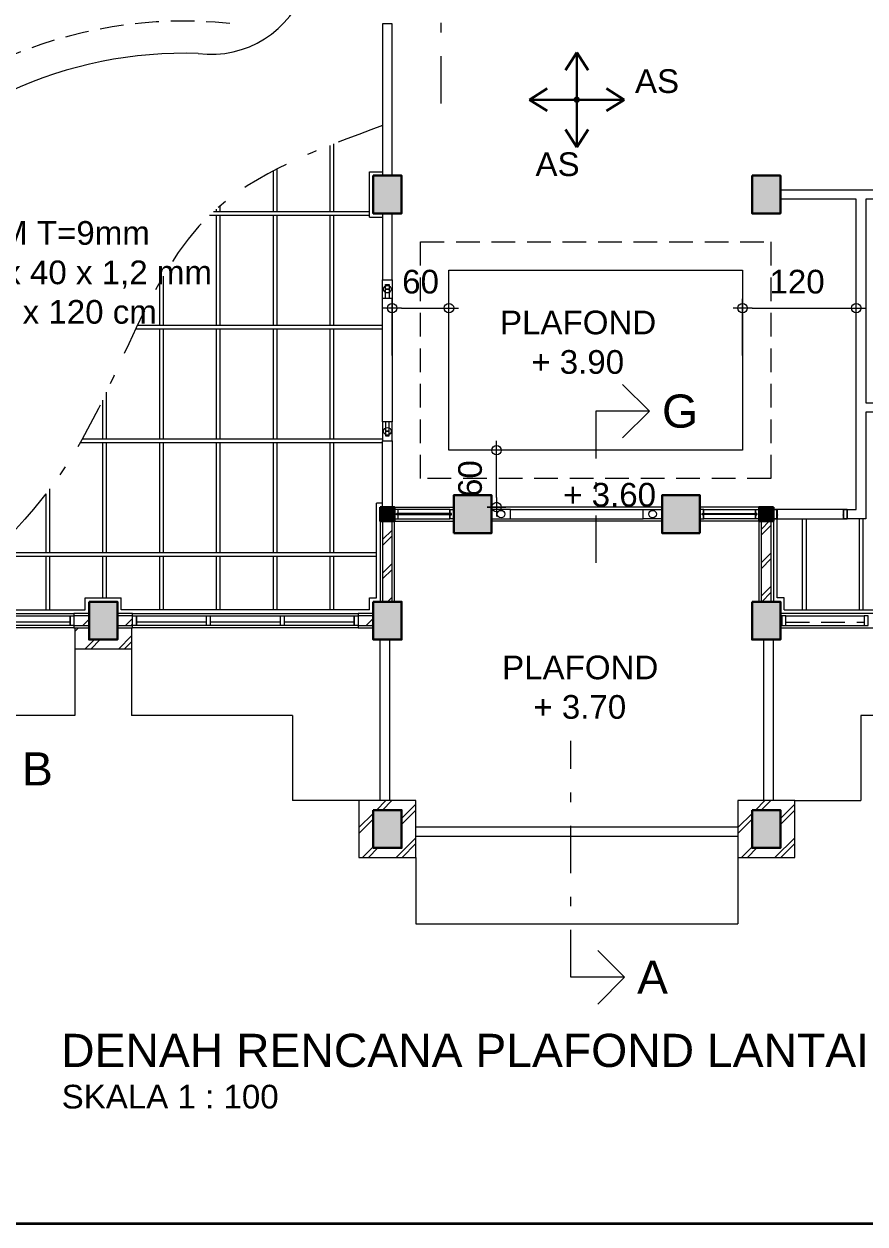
# Model space of a CAD drawing. Header units: millimetres. Extents: x -11 to 1625, y -267 to 180.
# Drawn here: x 921.54 to 930.42, y -156 to -143.33 of the extents above; entities that cross this region are included whole.
import ezdxf
from ezdxf.enums import TextEntityAlignment as Align

# ---------------------------------------------------------------- set-up
doc = ezdxf.new("R2010")
doc.units = ezdxf.units.MM
doc.linetypes.add('DASHDOT', pattern=[1, 0.5, -0.25, 0, -0.25])
doc.linetypes.add('HIDDEN', pattern=[0.375, 0.25, -0.125])
for name, color, linetype, lineweight in [('ars', 11, 'Continuous', 5), ('dinding', 5, 'Continuous', 15), ('GRS KOP', 1, 'Continuous', 35), ('KOLOM', 1, 'Continuous', 30), ('kop', 7, 'Continuous', 20), ('kus', 63, 'Continuous', 15), ('KUSEN', 30, 'Continuous', 15), ('lan', 7, 'Continuous', 15), ('not', 7, 'Continuous', 20), ('PARTISI', 190, 'Continuous', 9), ('pla', 213, 'Continuous', 15), ('sol kol', 8, 'Continuous', 0), ('u', 6, 'Continuous', 20)]:
    doc.layers.add(name, color=color, linetype=linetype, lineweight=lineweight)
doc.styles.add('BARU', font='complex.shx')
doc.styles.get("Standard").update_dxf_attribs({"font": 'ARIALUNI.TTF'})
doc.dimstyles.new('SK100', dxfattribs={"dimtxt": 0.25, "dimasz": 0.1, "dimexe": 0.1, "dimexo": 0, "dimgap": 0.15, "dimtad": 1, "dimdec": 0, "dimlfac": 100, "dimzin": 12, "dimdsep": 46, "dimtxsty": 'Standard', "dimblk": 'BULAT', "dimcen": 0.1, "dimclrd": 256, "dimclre": 256, "dimclrt": 256, "dimadec": 0, "dimazin": 3, "dimtfac": 1, "dimtdec": 0, "dimtofl": 0, "dimtmove": 0, "dimatfit": 3, "dimldrblk": 'BULAT', "dimfxl": 0, "dimtolj": 1, "dimtzin": 0, "dimlwd": -1, "dimlwe": -1, "dimarcsym": 0})
pattern_1 = [(45, (926.87966, -152.8798), (-0.176777, 0.176777), []), (45, (926.94216, -152.8798), (-0.176777, 0.176777), [])]

# ---------------------------------------------------------------- blocks, each defined once
blk = doc.blocks.new('Ndtpd')
blk.add_line((0.747, 0), (-0.747, 0))
blk.add_circle((0, 0), 0.747)
at = {"flags": 4}
for tag, height, p in [('NO', 0.5, (0, 0.148)), ('NOLBR', 0.3, (0, -0.398))]:
    blk.add_attdef(tag, text='', height=height, dxfattribs=at).set_placement(p, align=Align.CENTER)
for tag, p, height in [('NDTPD', (1.516, 0.148), 0.5), ('SKALA', (1.523, -0.398), 0.3)]:
    blk.add_attdef(tag, p, '', height=height, dxfattribs=at)
blk = doc.blocks.new('K1')
at = {"layer": 'KOLOM'}
blk.add_lwpolyline([(0.2, 0.15), (-0.2, 0.15), (-0.2, -0.15), (0.2, -0.15), (0.2, 0.15)], dxfattribs=at)
blk = doc.blocks.new('KP')
at = {"layer": 'KOLOM'}
blk.add_lwpolyline([(0.075, -0.075), (-0.075, -0.075), (-0.075, 0.075), (0.075, 0.075), (0.075, -0.075)], dxfattribs=at)
blk = doc.blocks.new('BULAT')
for p, q in [((-1, 0), (1, 0)), ((0, -1), (0, 1))]:
    blk.add_line(p, q)
blk.add_circle((0, 0), 0.5)
blk = doc.blocks.new('*D2973')
at = {"layer": 'Defpoints', "color": 0, "ltscale": 0.15}
for p in [(930.33, -146.33), (929.13, -146.83), (930.33, -146.83)]:
    blk.add_point(p, dxfattribs=at)
at = {"layer": 'u', "ltscale": 0.15}
for p, q in [((929.13, -146.83), (929.13, -146.23)), ((929.23, -146.33), (930.23, -146.33)), ((930.33, -146.83), (930.33, -146.23))]:
    blk.add_line(p, q, dxfattribs=at)
at = {"layer": 'u', "ltscale": 0.15, "xscale": 0.1, "yscale": 0.1, "zscale": 0.1, "rotation": 180}
blk.add_blockref('BULAT', (929.13, -146.33), dxfattribs=at)
at = {"layer": 'u', "ltscale": 0.15, "xscale": 0.1, "yscale": 0.1, "zscale": 0.1}
blk.add_blockref('BULAT', (930.33, -146.33), dxfattribs=at)
at = {"layer": 'u', "ltscale": 0.15, "insert": (929.705, -146.052), "char_height": 0.25, "attachment_point": 5}
blk.add_mtext('\\A1;120', dxfattribs=at)
blk = doc.blocks.new('*D2974')
at = {"layer": 'Defpoints', "color": 0, "ltscale": 0.15}
for p in [(926.532, -147.83), (927.032, -147.83), (927.032, -148.43)]:
    blk.add_point(p, dxfattribs=at)
at = {"layer": 'u', "ltscale": 0.15}
for p, q in [((927.032, -147.83), (926.432, -147.83)), ((926.532, -148.33), (926.532, -147.93)), ((927.032, -148.43), (926.432, -148.43))]:
    blk.add_line(p, q, dxfattribs=at)
at = {"layer": 'u', "ltscale": 0.15, "xscale": 0.1, "yscale": 0.1, "zscale": 0.1}
for p, rotation in [((926.532, -147.83), 90), ((926.532, -148.43), 270)]:
    blk.add_blockref('BULAT', p, dxfattribs=dict(at, rotation=rotation))
at = {"layer": 'u', "ltscale": 0.15, "insert": (926.254, -148.13), "char_height": 0.25, "attachment_point": 5, "rotation": 90}
blk.add_mtext('\\A1;60', dxfattribs=at)
blk = doc.blocks.new('*D2975')
at = {"layer": 'Defpoints', "color": 0, "ltscale": 0.15}
for p in [(926.03, -146.33), (925.43, -146.83), (926.03, -146.83)]:
    blk.add_point(p, dxfattribs=at)
at = {"layer": 'u', "ltscale": 0.15}
for p, q in [((925.43, -146.83), (925.43, -146.23)), ((925.53, -146.33), (925.93, -146.33)), ((926.03, -146.83), (926.03, -146.23))]:
    blk.add_line(p, q, dxfattribs=at)
at = {"layer": 'u', "ltscale": 0.15, "xscale": 0.1, "yscale": 0.1, "zscale": 0.1, "rotation": 180}
blk.add_blockref('BULAT', (925.43, -146.33), dxfattribs=at)
at = {"layer": 'u', "ltscale": 0.15, "xscale": 0.1, "yscale": 0.1, "zscale": 0.1}
blk.add_blockref('BULAT', (926.03, -146.33), dxfattribs=at)
at = {"layer": 'u', "ltscale": 0.15, "insert": (925.73, -146.052), "char_height": 0.25, "attachment_point": 5}
blk.add_mtext('\\A1;60', dxfattribs=at)
blk = doc.blocks.new('kop')
at = {"layer": 'GRS KOP'}
blk.add_lwpolyline([(1, 54), (83, 54), (83, 1), (1, 1)], close=True, dxfattribs=at)
at = {"layer": 'kop', "style": 'BARU', "flags": 4}
for p, height in [((73.8, 5.4), 0.35), ((80.303, 5.382), 0.25), ((73.8, 4.9), 0.35), ((80.303, 4.882), 0.25), ((73.8, 4.4), 0.35), ((80.303, 4.382), 0.25)]:
    blk.add_attdef('-', p, '', height=height, dxfattribs=at)
at = {"layer": 'kop', "flags": 4}
for tag, p in [('AR-00', (78.057, 2.648)), ('00', (81.238, 2.647))]:
    blk.add_attdef(tag, text='', height=0.35, dxfattribs=at).set_placement(p, align=Align.MIDDLE)

msp = doc.modelspace()

# ---------------------------------------------------------------- hatches: boundary and pattern name
at = {"layer": 'ars'}
h = msp.add_hatch(dxfattribs=at)
h.set_pattern_fill('TEMBOK', color=256, scale=0.25)
h.set_pattern_definition(pattern_1)
h.paths.add_polyline_path([(925.3296623, -148.5797891), (925.3296623, -149.4297891), (925.4296623, -149.4297891), (925.4296623, -148.5797891)])
h = msp.add_hatch(dxfattribs=at)
h.set_pattern_fill('TEMBOK', color=256, scale=0.25)
h.set_pattern_definition(pattern_1)
h.paths.add_polyline_path([(929.4296623, -148.5797891), (929.4296623, -149.4297891), (929.3296623, -149.4297891), (929.3296623, -148.5797891)])
h = msp.add_hatch(dxfattribs=at)
h.set_pattern_fill('TEMBOK', color=256, scale=0.25)
h.set_pattern_definition([(45, (917.81172, -151.2048), (-0.176777, 0.176777), []), (45, (917.87422, -151.2048), (-0.176777, 0.176777), [])])
h.paths.add_polyline_path([(922.2296623, -149.5797891), (922.0696623, -149.5797891), (922.0696623, -149.6797891), (922.2296623, -149.6797891)])
h = msp.add_hatch(dxfattribs=at)
h.set_pattern_fill('TEMBOK', color=256, scale=0.25)
h.set_pattern_definition([(45, (918.26172, -151.2048), (-0.176777, 0.176777), []), (45, (918.32422, -151.2048), (-0.176777, 0.176777), [])])
h.paths.add_polyline_path([(922.6896623, -149.5797891), (922.5296623, -149.5797891), (922.5296623, -149.6797891), (922.6896623, -149.6797891)])
h = msp.add_hatch(dxfattribs=at)
h.set_pattern_fill('TEMBOK', color=256, scale=0.25)
h.set_pattern_definition([(45, (920.80172, -151.2048), (-0.176777, 0.176777), []), (45, (920.86422, -151.2048), (-0.176777, 0.176777), [])])
h.paths.add_polyline_path([(925.2296623, -149.5797891), (925.0696623, -149.5797891), (925.0696623, -149.6797891), (925.2296623, -149.6797891)])
h = msp.add_hatch(dxfattribs=at)
h.set_pattern_fill('TEMBOK', color=256, scale=0.25)
h.set_pattern_definition([(45, (647.65451, -218.33992), (-0.1767767, 0.1767767), []), (45, (647.71701, -218.33992), (-0.1767767, 0.1767767), [])])
h.paths.add_polyline_path([(922.2296623, -149.8297891), (922.2296623, -149.7047891), (922.0796623, -149.7047891), (922.0796623, -149.9297891), (922.6796623, -149.9297891), (922.6796623, -149.7047891), (922.5296623, -149.7047891), (922.5296623, -149.8297891)])
h = msp.add_hatch(dxfattribs=at)
h.set_pattern_fill('TEMBOK', color=256, scale=0.25)
h.set_pattern_definition([(45, (644.65451, -218.33992), (-0.1767767, 0.1767767), []), (45, (644.71701, -218.33992), (-0.1767767, 0.1767767), [])])
h.paths.add_polyline_path([(925.6796623, -151.5297891), (925.0796623, -151.5297891), (925.0796623, -152.1297891), (925.6796623, -152.1297891)])
h.paths.add_polyline_path([(925.5296623, -152.0297891), (925.2296623, -152.0297891), (925.2296623, -151.6297891), (925.5296623, -151.6297891)], flags=16)
h = msp.add_hatch(dxfattribs=at)
h.set_pattern_fill('TEMBOK', color=256, scale=0.25)
h.set_pattern_definition([(45, (648.65451, -218.33992), (-0.1767767, 0.1767767), []), (45, (648.71701, -218.33992), (-0.1767767, 0.1767767), [])])
h.paths.add_polyline_path([(929.6796623, -151.5297891), (929.0796623, -151.5297891), (929.0796623, -152.1297891), (929.6796623, -152.1297891)])
h.paths.add_polyline_path([(929.5296623, -152.0297891), (929.2296623, -152.0297891), (929.2296623, -151.6297891), (929.5296623, -151.6297891)], flags=16)
at = {"layer": 'sol kol'}
for points in [[(925.2296623, -144.9297891), (925.2296623, -145.3297891), (925.5296623, -145.3297891), (925.5296623, -144.9297891)], [(929.2296623, -144.9297891), (929.2296623, -145.3297891), (929.5296623, -145.3297891), (929.5296623, -144.9297891)], [(926.0796623, -148.3047891), (926.0796623, -148.7047891), (926.4796623, -148.7047891), (926.4796623, -148.3047891)], [(928.2796623, -148.3047891), (928.2796623, -148.7047891), (928.6796623, -148.7047891), (928.6796623, -148.3047891)], [(925.3046623, -148.4297891), (925.4546623, -148.4297891), (925.4546623, -148.5797891), (925.3046623, -148.5797891)], [(929.4546623, -148.4297891), (929.3046623, -148.4297891), (929.3046623, -148.5797891), (929.4546623, -148.5797891)], [(922.2296623, -149.4297891), (922.2296623, -149.8297891), (922.5296623, -149.8297891), (922.5296623, -149.4297891)], [(925.2296623, -149.4297891), (925.2296623, -149.8297891), (925.5296623, -149.8297891), (925.5296623, -149.4297891)], [(929.2296623, -149.4297891), (929.2296623, -149.8297891), (929.5296623, -149.8297891), (929.5296623, -149.4297891)], [(925.2296623, -151.6297891), (925.2296623, -152.0297891), (925.5296623, -152.0297891), (925.5296623, -151.6297891)], [(929.2296623, -151.6297891), (929.2296623, -152.0297891), (929.5296623, -152.0297891), (929.5296623, -151.6297891)]]:
    msp.add_hatch(color=256, dxfattribs=at).paths.add_polyline_path(points)

# ---------------------------------------------------------------- linework, layer by layer
at = {"layer": 'ars'}
for points in [[(925.3296623, -148.5797891), (925.3296623, -149.4297891), (925.4296623, -149.4297891), (925.4296623, -148.5797891)], [(929.4296623, -148.5797891), (929.4296623, -149.4297891), (929.3296623, -149.4297891), (929.3296623, -148.5797891)], [(922.2296623, -149.5797891), (922.0696623, -149.5797891), (922.0696623, -149.6797891), (922.2296623, -149.6797891)], [(922.6896623, -149.5797891), (922.5296623, -149.5797891), (922.5296623, -149.6797891), (922.6896623, -149.6797891)], [(925.2296623, -149.5797891), (925.0696623, -149.5797891), (925.0696623, -149.6797891), (925.2296623, -149.6797891)]]:
    msp.add_lwpolyline(points, close=True, dxfattribs=at)
at = {"layer": 'dinding'}
for points in [[(925.3046623, -148.5797891), (925.3046623, -149.4297891), (925.4546623, -149.4297891), (925.4546623, -148.5797891)], [(929.4546623, -148.5797891), (929.4546623, -149.4297891), (929.3046623, -149.4297891), (929.3046623, -148.5797891)], [(922.2296623, -149.5547891), (922.0696623, -149.5547891), (922.0696623, -149.7047891), (922.2296623, -149.7047891)], [(922.6896623, -149.5547891), (922.5296623, -149.5547891), (922.5296623, -149.7047891), (922.6896623, -149.7047891)], [(925.2296623, -149.5547891), (925.0696623, -149.5547891), (925.0696623, -149.7047891), (925.2296623, -149.7047891)]]:
    msp.add_lwpolyline(points, close=True, dxfattribs=at)
at = {"layer": 'KOLOM'}
for p, q in [((927.3796623, -143.6297891), (927.26136, -143.8176175)), ((927.3796623, -143.6297891), (927.3796623, -144.6297891)), ((927.3796623, -143.6297891), (927.4979646, -143.8176175)), ((926.8796623, -144.1297891), (927.0674907, -144.0114868)), ((927.8796623, -144.1297891), (927.6918339, -144.0114868)), ((927.8796623, -144.1297891), (926.8796623, -144.1297891)), ((926.8796623, -144.1297891), (927.0674907, -144.2480914)), ((927.8796623, -144.1297891), (927.6918339, -144.2480914)), ((927.3796623, -144.6297891), (927.26136, -144.4419607)), ((927.3796623, -144.6297891), (927.4979646, -144.4419607))]:
    msp.add_line(p, q, dxfattribs=at)
for points in [[(926.0796623, -148.7047891), (926.4796623, -148.7047891), (926.4796623, -148.3047891), (926.0796623, -148.3047891)], [(928.6796623, -148.7047891), (928.2796623, -148.7047891), (928.2796623, -148.3047891), (928.6796623, -148.3047891)]]:
    msp.add_lwpolyline(points, close=True, dxfattribs=at)
msp.add_circle((927.3796623, -144.1297891), 0.0222866, dxfattribs=at)
at = {"layer": 'kus'}
for p, q in [((925.3296623, -147.5297891), (925.3296623, -146.2297891)), ((925.4296623, -146.2297891), (925.4296623, -147.5297891)), ((926.0396623, -148.4547891), (925.4946623, -148.4547891)), ((926.6796623, -148.4547891), (928.0796623, -148.4547891)), ((928.7196623, -148.4547891), (929.2646623, -148.4547891)), ((929.2646623, -148.4547891), (929.2646623, -148.5547891)), ((930.1946623, -148.4547891), (929.4946623, -148.4547891)), ((925.4946623, -148.5547891), (926.0396623, -148.5547891)), ((926.6796623, -148.5547891), (928.0796623, -148.5547891)), ((929.2646623, -148.5547891), (928.7196623, -148.5547891)), ((929.4946623, -148.5547891), (930.1946623, -148.5547891)), ((929.5846623, -149.5797891), (930.4146623, -149.5797891)), ((922.0296623, -149.6447891), (921.2896623, -149.6447891)), ((923.4696623, -149.6447891), (922.7296623, -149.6447891)), ((924.2496623, -149.6447891), (923.5096623, -149.6447891)), ((925.0296623, -149.6447891), (924.2896623, -149.6447891)), ((929.5846623, -149.6797891), (930.4146623, -149.6797891))]:
    msp.add_line(p, q, dxfattribs=at)
at = {"layer": 'kus', "linetype": 'HIDDEN'}
msp.add_line((929.5846623, -149.6447891), (930.4146623, -149.6447891), dxfattribs=at)
at = {"layer": 'kus'}
for points in [[(925.3296623, -146.0297891), (925.4296623, -146.0297891), (925.4296623, -146.2297891), (925.3296623, -146.2297891), (925.3296623, -146.0297891)], [(925.3296623, -147.7297891), (925.4296623, -147.7297891), (925.4296623, -147.5297891), (925.3296623, -147.5297891), (925.3296623, -147.7297891)], [(926.0796623, -148.5147891), (926.0796623, -148.5547891), (926.0396623, -148.5547891), (926.0396623, -148.5102891), (926.0411146, -148.5102891), (926.0411146, -148.5077891), (926.0428619, -148.5077891), (926.0446207, -148.5102891), (926.0546623, -148.5102891), (926.0546623, -148.4992891), (926.0446207, -148.4992891), (926.0428619, -148.5017891), (926.0411146, -148.5017891), (926.0411146, -148.4992891), (926.0396623, -148.4992891), (926.0396623, -148.4547891), (926.0796623, -148.4547891), (926.0796623, -148.5112831), (926.0796623, -148.5130419), (926.0796623, -148.5147891), (926.0796623, -148.5147891)], [(926.4796623, -148.4547891), (926.4796623, -148.5547891), (926.6796623, -148.5547891), (926.6796623, -148.4547891), (926.4796623, -148.4547891)], [(928.2796623, -148.4547891), (928.2796623, -148.5547891), (928.0796623, -148.5547891), (928.0796623, -148.4547891), (928.2796623, -148.4547891)], [(928.6796623, -148.5147891), (928.6796623, -148.5547891), (928.7196623, -148.5547891), (928.7196623, -148.5102891), (928.71821, -148.5102891), (928.71821, -148.5077891), (928.7164627, -148.5077891), (928.7147039, -148.5102891), (928.7046623, -148.5102891), (928.7046623, -148.4992891), (928.7147039, -148.4992891), (928.7164627, -148.5017891), (928.71821, -148.5017891), (928.71821, -148.4992891), (928.7196623, -148.4992891), (928.7196623, -148.4547891), (928.6796623, -148.4547891), (928.6796623, -148.5112831), (928.6796623, -148.5130419), (928.6796623, -148.5147891), (928.6796623, -148.5147891)]]:
    msp.add_lwpolyline(points, dxfattribs=at)
for points in [[(925.3996623, -146.1297823), (925.3596623, -146.1297823), (925.3596623, -146.0797823), (925.3996623, -146.0797823)], [(925.3996623, -146.2297823), (925.3596623, -146.2297823), (925.3596623, -146.1297823), (925.3996623, -146.1297823)], [(925.3996623, -147.5297959), (925.3596623, -147.5297959), (925.3596623, -147.6297959), (925.3996623, -147.6297959)], [(925.3996623, -147.6297959), (925.3596623, -147.6297959), (925.3596623, -147.6797959), (925.3996623, -147.6797959)], [(925.4946623, -148.5102891), (925.49321, -148.5102891), (925.49321, -148.5077891), (925.4914627, -148.5077891), (925.4897039, -148.5102891), (925.4796623, -148.5102891), (925.4796623, -148.4992891), (925.4897039, -148.4992891), (925.4914627, -148.5017891), (925.49321, -148.5017891), (925.49321, -148.4992891), (925.4946623, -148.4992891), (925.4946623, -148.4547891), (925.4546623, -148.4547891), (925.4546623, -148.5547891), (925.4946623, -148.5547891)], [(925.4776623, -148.5122891), (925.4776623, -148.4972891), (925.4926623, -148.4972891), (925.4926623, -148.4567891), (925.4566623, -148.4567891), (925.4566623, -148.5527891), (925.4926623, -148.5527891), (925.4926623, -148.5122891)], [(926.0416623, -148.4567891), (926.0776623, -148.4567891), (926.0776623, -148.5527891), (926.0416623, -148.5527891), (926.0416623, -148.5122891), (926.0566623, -148.5122891), (926.0566623, -148.4972891), (926.0416623, -148.4972891)], [(928.7176623, -148.4567891), (928.6816623, -148.4567891), (928.6816623, -148.5527891), (928.7176623, -148.5527891), (928.7176623, -148.5122891), (928.7026623, -148.5122891), (928.7026623, -148.4972891), (928.7176623, -148.4972891)], [(929.2646623, -148.5102891), (929.2661146, -148.5102891), (929.2661146, -148.5077891), (929.2678619, -148.5077891), (929.2696207, -148.5102891), (929.2796623, -148.5102891), (929.2796623, -148.4992891), (929.2696207, -148.4992891), (929.2678619, -148.5017891), (929.2661146, -148.5017891), (929.2661146, -148.4992891), (929.2646623, -148.4992891), (929.2646623, -148.4547891), (929.3046623, -148.4547891), (929.3046623, -148.5547891), (929.2646623, -148.5547891)], [(929.2816623, -148.5122891), (929.2816623, -148.4972891), (929.2666623, -148.4972891), (929.2666623, -148.4567891), (929.3026623, -148.4567891), (929.3026623, -148.5527891), (929.2666623, -148.5527891), (929.2666623, -148.5122891)], [(929.4995506, -148.5147891), (929.4946623, -148.5147891), (929.4946623, -148.5162415), (929.4946623, -148.5547891), (929.4546623, -148.5547891), (929.4546623, -148.4547891), (929.4946623, -148.4547891), (929.4946623, -148.5112831), (929.4995506, -148.5130419)], [(929.4926623, -148.4567891), (929.4566623, -148.4567891), (929.4566623, -148.5527891), (929.4926623, -148.5527891)], [(930.189774, -148.5147891), (930.1946623, -148.5147891), (930.1946623, -148.5162415), (930.1946623, -148.5547891), (930.2346623, -148.5547891), (930.2346623, -148.4547891), (930.1946623, -148.4547891), (930.1946623, -148.5112831), (930.189774, -148.5130419)], [(930.1966623, -148.4567891), (930.2326623, -148.4567891), (930.2326623, -148.5527891), (930.1966623, -148.5527891)], [(925.4796623, -148.4997891), (925.4796623, -148.5097891), (926.0546623, -148.5097891), (926.0546623, -148.4997891)], [(929.2796623, -148.4997891), (929.2796623, -148.5097891), (928.7046623, -148.5097891), (928.7046623, -148.4997891)], [(919.7296623, -149.5797891), (922.0296623, -149.5797891), (922.0296623, -149.6797891), (919.7296623, -149.6797891)], [(922.0696623, -149.6797891), (922.0296623, -149.6797891), (922.0296623, -149.5797891), (922.0696623, -149.5797891)], [(922.7296623, -149.6797891), (922.6896623, -149.6797891), (922.6896623, -149.5797891), (922.7296623, -149.5797891)], [(922.7296623, -149.5797891), (925.0296623, -149.5797891), (925.0296623, -149.6797891), (922.7296623, -149.6797891)], [(923.5096623, -149.6797891), (923.4696623, -149.6797891), (923.4696623, -149.5797891), (923.5096623, -149.5797891)], [(924.2896623, -149.6797891), (924.2496623, -149.6797891), (924.2496623, -149.5797891), (924.2896623, -149.5797891)], [(925.0696623, -149.6797891), (925.0296623, -149.6797891), (925.0296623, -149.5797891), (925.0696623, -149.5797891)], [(929.5446623, -149.6797891), (929.5846623, -149.6797891), (929.5846623, -149.5797891), (929.5446623, -149.5797891)], [(930.4146623, -149.6797891), (930.4546623, -149.6797891), (930.4546623, -149.5797891), (930.4146623, -149.5797891)]]:
    msp.add_lwpolyline(points, close=True, dxfattribs=at)
for centre in [(925.3796623, -146.1297891), (925.3796623, -147.6297891), (926.5796623, -148.5047891), (928.1796623, -148.5047891)]:
    msp.add_circle(centre, 0.04, dxfattribs=at)
at = {"layer": 'KUSEN'}
for p, q in [((926.4796623, -148.5547891), (926.4796623, -148.4547891)), ((928.2796623, -148.5547891), (928.2796623, -148.4547891))]:
    msp.add_line(p, q, dxfattribs=at)
at = {"layer": 'lan'}
for p, q in [((928.1453477, -147.4181327), (927.862505, -147.13529)), ((928.1453477, -147.4181327), (927.5796623, -147.4181327)), ((928.1453477, -147.4181327), (927.862505, -147.7009754)), ((925.4546623, -148.4297891), (926.0796623, -148.4297891)), ((928.2796623, -148.4297891), (926.4796623, -148.4297891)), ((929.3046623, -148.4297891), (928.6796623, -148.4297891)), ((925.4546623, -148.5797891), (926.0796623, -148.5797891)), ((928.2796623, -148.5797891), (926.4796623, -148.5797891)), ((929.3046623, -148.5797891), (928.6796623, -148.5797891)), ((922.0796623, -149.7047891), (922.0796623, -149.9297891)), ((922.6796623, -149.7047891), (922.6796623, -149.9297891)), ((922.6796623, -149.9297891), (922.0796623, -149.9297891)), ((922.0796623, -149.9297891), (922.0796623, -150.6297891)), ((922.6796623, -149.9297891), (922.6796623, -150.6297891)), ((922.0796623, -150.6297891), (919.6796623, -150.6297891)), ((924.3796623, -150.6297891), (922.6796623, -150.6297891)), ((924.3796623, -150.6297891), (924.3796623, -151.5297891)), ((925.0796623, -151.5297891), (924.3796623, -151.5297891)), ((929.6796623, -151.5297891), (930.3796623, -151.5297891)), ((925.6796623, -152.1297891), (925.6796623, -152.8297891)), ((929.0796623, -152.1297891), (929.0796623, -152.8297891)), ((925.6796623, -152.8297891), (929.0796623, -152.8297891)), ((927.8834361, -153.3954745), (927.6005934, -153.1126318)), ((927.8834361, -153.3954745), (927.3177506, -153.3954745)), ((927.8834361, -153.3954745), (927.6005934, -153.6783173))]:
    msp.add_line(p, q, dxfattribs=at)
for points in [[(919.6896623, -149.5547891), (922.0696623, -149.5547891), (922.0696623, -149.7047891), (919.6896623, -149.7047891)], [(922.6896623, -149.5547891), (925.0696623, -149.5547891), (925.0696623, -149.7047891), (922.6896623, -149.7047891)], [(933.0646623, -149.5547891), (929.5296623, -149.5547891), (929.5296623, -149.7047891), (933.0646623, -149.7047891)], [(925.0796623, -152.1297891), (925.6796623, -152.1297891), (925.6796623, -151.5297891), (925.0796623, -151.5297891)], [(929.0796623, -152.1297891), (929.6796623, -152.1297891), (929.6796623, -151.5297891), (929.0796623, -151.5297891)]]:
    msp.add_lwpolyline(points, close=True, dxfattribs=at)
msp.add_lwpolyline([(933.0796623, -150.6297891), (930.3796623, -150.6297891), (930.3796623, -151.5297891)], dxfattribs=at)
at = {"layer": 'not', "linetype": 'DASHDOT'}
for p, q in [((925.9427217, -142.5681327), (925.9427217, -144.3449484)), ((927.5796623, -147.4181327), (927.5796623, -149.1949484)), ((927.3177506, -153.3954745), (927.3177506, -150.8981992))]:
    msp.add_line(p, q, dxfattribs=at)
at = {"layer": 'PARTISI'}
for points in [[(925.3296623, -144.9297891), (925.4296623, -144.9297891), (925.4296623, -143.3297891), (925.3296623, -143.3297891)], [(933.3296623, -145.3297891), (933.4296623, -145.3297891), (933.4296623, -149.4297891), (933.3296623, -149.4297891), (933.3296623, -147.4297891), (930.4296623, -147.4297891), (930.4296623, -148.5547891), (930.2346623, -148.5547891), (930.2346623, -148.4547891), (930.3296623, -148.4547891), (930.3296623, -145.1797891), (929.5296623, -145.1797891), (929.5296623, -145.0797891), (930.3296623, -145.0797891), (930.5296623, -145.0797891), (930.5296623, -145.1797891), (930.4296623, -145.1797891), (930.4296623, -147.3297891), (933.3296623, -147.3297891)], [(925.3296623, -146.0297891), (925.4296623, -146.0297891), (925.4296623, -145.3297891), (925.3296623, -145.3297891)], [(925.3296623, -147.7297891), (925.4296623, -147.7297891), (925.4296623, -148.4297891), (925.3296623, -148.4297891)]]:
    msp.add_lwpolyline(points, close=True, dxfattribs=at)
at = {"layer": 'pla'}
for p, q in [((924.7721623, -144.6113405), (924.7721623, -145.3097891)), ((924.8121623, -144.5955863), (924.8121623, -145.3097891)), ((924.1721623, -144.8817006), (924.1721623, -145.3097891)), ((924.2121623, -144.8609134), (924.2121623, -145.3097891)), ((925.1896623, -144.8897891), (925.3296623, -144.8897891)), ((925.1896623, -145.3697891), (925.1896623, -144.8897891)), ((923.5456176, -145.3097891), (925.1896623, -145.3097891)), ((923.5721623, -145.2858896), (923.5721623, -145.3097891)), ((923.6121623, -145.2512335), (923.6121623, -145.3097891)), ((923.5030114, -145.3497891), (925.1896623, -145.3497891)), ((923.5721623, -145.3497891), (923.5721623, -146.5097891)), ((923.6121623, -145.3497891), (923.6121623, -146.5097891)), ((924.1721623, -145.3497891), (924.1721623, -146.5097891)), ((924.2121623, -145.3497891), (924.2121623, -146.5097891)), ((924.7721623, -145.3497891), (924.7721623, -146.5097891)), ((924.8121623, -145.3497891), (924.8121623, -146.5097891)), ((925.1896623, -145.3697891), (925.3296623, -145.3697891)), ((922.9721623, -146.0616102), (922.9721623, -146.5097891)), ((923.0121623, -145.9924173), (923.0121623, -146.5097891)), ((922.7217941, -146.5497891), (925.3296623, -146.5497891)), ((922.7408658, -146.5097891), (925.3296623, -146.5097891)), ((922.9721623, -146.5497891), (922.9721623, -147.7097891)), ((923.0121623, -146.5497891), (923.0121623, -147.7097891)), ((923.5721623, -146.5497891), (923.5721623, -147.7097891)), ((923.6121623, -146.5497891), (923.6121623, -147.7097891)), ((924.1721623, -146.5497891), (924.1721623, -147.7097891)), ((924.2121623, -146.5497891), (924.2121623, -147.7097891)), ((924.7721623, -146.5497891), (924.7721623, -147.7097891)), ((924.8121623, -146.5497891), (924.8121623, -147.7097891)), ((922.4121623, -147.2168878), (922.4121623, -147.7097891)), ((922.3721623, -147.300359), (922.3721623, -147.7097891)), ((922.1597921, -147.7097891), (925.3296623, -147.7097891)), ((922.136993, -147.7497891), (925.3296623, -147.7497891)), ((922.3721623, -147.7497891), (922.3721623, -148.9097891)), ((922.4121623, -147.7497891), (922.4121623, -148.9097891)), ((922.9721623, -147.7497891), (922.9721623, -148.9097891)), ((923.0121623, -147.7497891), (923.0121623, -148.9097891)), ((923.5721623, -147.7497891), (923.5721623, -148.9097891)), ((923.6121623, -147.7497891), (923.6121623, -148.9097891)), ((924.1721623, -147.7497891), (924.1721623, -148.9097891)), ((924.2121623, -147.7497891), (924.2121623, -148.9097891)), ((924.7721623, -147.7497891), (924.7721623, -148.9097891)), ((924.8121623, -147.7497891), (924.8121623, -148.9097891)), ((921.8121623, -148.2391201), (921.8121623, -148.9097891)), ((921.7721623, -148.2913177), (921.7721623, -148.9097891)), ((925.2646623, -149.3897891), (925.2646623, -148.3897891)), ((925.3296623, -148.3897891), (925.2646623, -148.3897891)), ((929.4946623, -149.3897891), (929.4946623, -148.5547891)), ((929.7596623, -148.5547891), (929.7596623, -149.5147891)), ((929.7996623, -148.5547891), (929.7996623, -149.5147891)), ((930.3596623, -148.5547891), (930.3596623, -149.5147891)), ((930.3996623, -148.5547891), (930.3996623, -149.5147891)), ((921.1845523, -148.9497891), (925.2646623, -148.9497891)), ((921.2241745, -148.9097891), (925.2646623, -148.9097891)), ((921.7721623, -148.9497891), (921.7721623, -149.5147891)), ((921.8121623, -148.9497891), (921.8121623, -149.5147891)), ((922.3721623, -148.9497891), (922.3721623, -149.3897891)), ((922.4121623, -148.9497891), (922.4121623, -149.3897891)), ((922.9721623, -148.9497891), (922.9721623, -149.5147891)), ((923.0121623, -148.9497891), (923.0121623, -149.5147891)), ((923.5721623, -148.9497891), (923.5721623, -149.5147891)), ((923.6121623, -148.9497891), (923.6121623, -149.5147891)), ((924.1721623, -148.9497891), (924.1721623, -149.5147891)), ((924.2121623, -148.9497891), (924.2121623, -149.5147891)), ((924.7721623, -148.9497891), (924.7721623, -149.5147891)), ((924.8121623, -148.9497891), (924.8121623, -149.5147891)), ((922.1896623, -149.3897891), (922.5696623, -149.3897891)), ((922.1896623, -149.5147891), (922.1896623, -149.3897891)), ((922.5696623, -149.5147891), (922.5696623, -149.3897891)), ((925.1896623, -149.3897891), (925.2646623, -149.3897891)), ((925.1896623, -149.5147891), (925.1896623, -149.3897891)), ((925.2296623, -149.4297891), (925.3046623, -149.4297891)), ((929.5696623, -149.3897891), (929.4946623, -149.3897891)), ((929.5696623, -149.5147891), (929.5696623, -149.3897891)), ((920.5917376, -149.5147891), (922.1896623, -149.5147891)), ((925.1896623, -149.5147891), (922.5696623, -149.5147891)), ((929.5696623, -149.5147891), (933.1896623, -149.5147891)), ((925.3046623, -151.5297891), (925.3046623, -149.8297891)), ((925.4046623, -151.5297891), (925.4046623, -149.8297891)), ((929.3546623, -151.5297891), (929.3546623, -149.8297891)), ((929.4546623, -151.5297891), (929.4546623, -149.8297891)), ((925.6796623, -151.8047891), (929.0796623, -151.8047891)), ((925.6796623, -151.9047891), (929.0796623, -151.9047891))]:
    msp.add_line(p, q, dxfattribs=at)
at = {"layer": 'pla', "linetype": 'HIDDEN'}
msp.add_lwpolyline([(925.7296623, -145.6297891), (929.4296623, -145.6297891), (929.4296623, -148.1297891), (925.7296623, -148.1297891)], close=True, dxfattribs=at)
at = {"layer": 'pla'}
msp.add_lwpolyline([(926.0296623, -145.9297891), (929.1296623, -145.9297891), (929.1296623, -147.8297891), (926.0296623, -147.8297891)], close=True, dxfattribs=at)
for centre, radius, start, end in [((923.5172222, -142.5888845), 1.0612183, 262.77076854, 341.68151236), ((923.2332241, -148.0502912), 4.4111909, 88.04540076, 114.75871646)]:
    msp.add_arc(centre, radius, start, end, dxfattribs=at)
at = {"layer": 'pla', "linetype": 'HIDDEN'}
msp.add_arc((923.2332241, -148.0502912), 4.7511909, 84.16804078, 114.20208065, dxfattribs=at)
at = {"layer": 'pla', "linetype": 'DASHDOT'}
msp.add_open_spline([(925.3296623, -144.40268), (924.6564248, -144.6474432), (923.0203034, -145.242274), (922.3782833, -147.8586518), (921.1039878, -149.0407541), (920.5485215, -149.5547891)], degree=3, knots=[0, 0, 0, 0, 2.0453806387, 4.9707437477, 7.2262434326, 7.2262434326, 7.2262434326, 7.2262434326], dxfattribs=at)

# ---------------------------------------------------------------- block references
at = {"layer": 'KOLOM'}
for name, p, rotation in [('K1', (925.3796623, -145.1297891), 90), ('K1', (929.3796623, -145.1297891), 90), ('KP', (925.3796623, -148.5047891), 180), ('K1', (922.3796623, -149.6297891), 90), ('K1', (925.3796623, -149.6297891), 90), ('K1', (929.3796623, -149.6297891), 90), ('K1', (925.3796623, -151.8297891), 90), ('K1', (929.3796623, -151.8297891), 90)]:
    msp.add_blockref(name, p, dxfattribs=dict(at, rotation=rotation))
at = {"layer": 'KOLOM', "xscale": -1, "rotation": 180}
msp.add_blockref('KP', (929.3796623, -148.5047891), dxfattribs=at)
at = {"layer": 'kop'}
msp.add_blockref('kop', (911.2141622, -157), dxfattribs=at)
at = {"layer": 'not'}
ref = msp.add_blockref('Ndtpd', (920.717423, -154.4604134), dxfattribs=dict(at, xscale=0.803212851405533, yscale=0.803212851405533, zscale=0.803212851405533))
ref.add_attrib('NO', '1', dxfattribs={"layer": '0', "height": 0.35, "flags": 4}).set_placement((920.7170958, -154.3418875), align=Align.CENTER)
ref.add_attrib('NDTPD', 'DENAH RENCANA PLAFOND LANTAI 1', (921.9351076, -154.3418875), dxfattribs={"layer": '0', "height": 0.35, "flags": 4})
ref.add_attrib('NOLBR', 'A6-14', dxfattribs={"layer": '0', "height": 0.2, "flags": 4}).set_placement((920.7170958, -154.7803833), align=Align.CENTER)
ref.add_attrib('SKALA', 'SKALA 1 : 100', (921.9409077, -154.7803833), dxfattribs={"layer": '0', "height": 0.25, "flags": 4})

# ---------------------------------------------------------------- texts
at = {"layer": 'not', "attachment_point": 1}
for s, width, insert, char_height in [('\\pi0.019228;AS', 0.486272514, (927.9745347, -143.8077909), 0.25), ('\\pi0.019228;AS', 0.486272514, (926.9240459, -144.684911), 0.25), ('\\A1;\\pi0.69331;PLAFOND GYPSUM T=9mm \\P\\pi0.038463;RANGKA HOLLOW 40 x 40 x 1,2 mm\\P\\pi0.62057;RANGKA JARAK 60 x 120 cm\\P\\pi2.4711;+ 3.60', 5.88797597, (917.6286757, -145.4105545), 0.25), ('\\pi0.089949;PLAFOND\\P\\pi0.41959;+ 3.90', 1.784946573, (926.478876, -146.3562085), 0.25), ('\\pi0.046958;G', 0.417653289, (928.2324196, -147.2421058), 0.35), ('\\pi0.021668;+ 3.60', 0.989105979, (927.2138903, -148.1753903), 0.25), ('\\pi0.089949;PLAFOND\\P\\pi0.41959;+ 3.70', 1.784946573, (926.5010393, -149.9986011), 0.25), ('\\pi0.076562;B', 0.417653289, (921.445192, -151.0194476), 0.35), ('\\pi0.045525;A', 0.417653289, (927.9705079, -153.2194476), 0.35)]:
    msp.add_mtext_dynamic_manual_height_columns(s, width=width, gutter_width=4.3707989, heights=[0], dxfattribs=dict(at, insert=insert, char_height=char_height))

# ---------------------------------------------------------------- dimensions: what is measured, and where the dimension line sits
at = {"layer": 'u', "ltscale": 0.15}
for base, p1, p2, picture, middle in [((926.0296623, -146.3297891), (925.4296623, -146.8297891), (926.0296623, -146.8297891), '*D2975', (925.7296623, -146.3297891)), ((930.3296623, -146.3297891), (929.1296623, -146.8297891), (930.3296623, -146.8297891), '*D2973', (929.7046623, -146.3297891))]:
    dim = msp.add_linear_dim(base=base, p1=p1, p2=p2, dimstyle='SK100', dxfattribs=at)
    dim.commit()
    dim.dimension.update_dxf_attribs({"geometry": picture, "text_midpoint": middle, "dimtype": 160})
dim = msp.add_linear_dim(base=(926.532025, -147.8297891), p1=(927.032025, -148.4297891), p2=(927.032025, -147.8297891), angle=90, dimstyle='SK100', dxfattribs=at)
dim.commit()
dim.dimension.update_dxf_attribs({"geometry": '*D2974', "text_midpoint": (926.532025, -148.1297891), "dimtype": 160})

doc.saveas('drawing.dxf')
